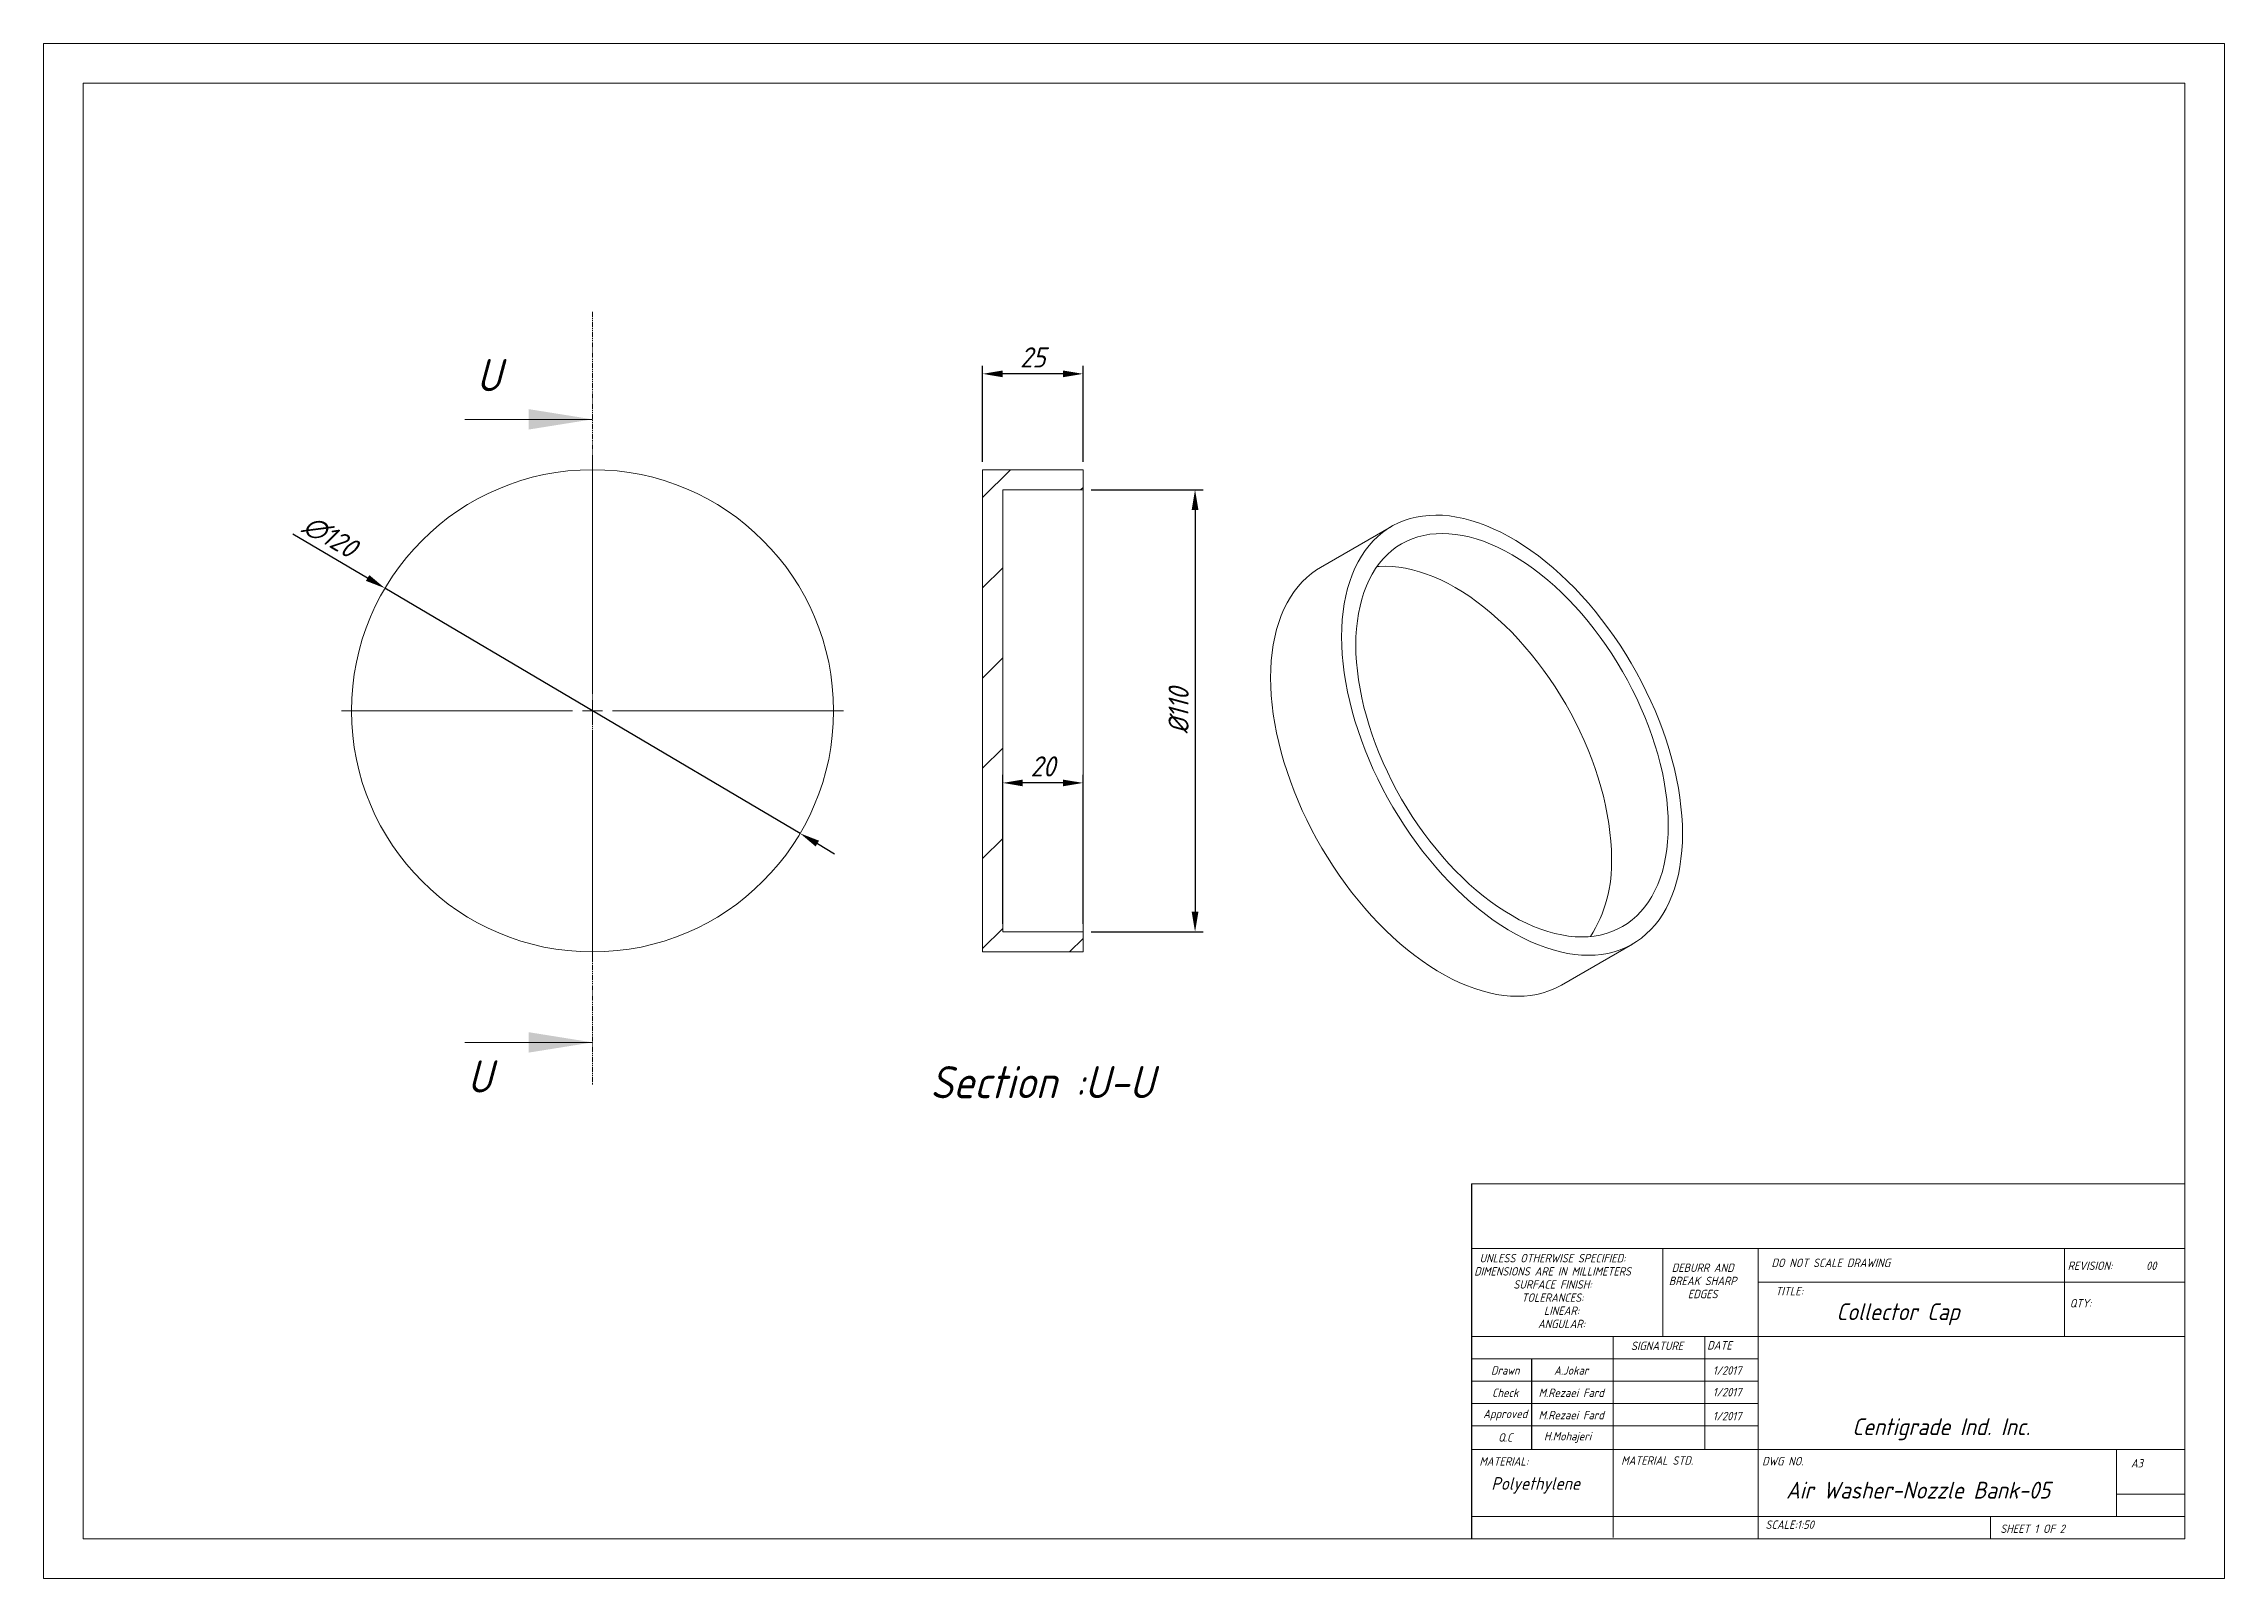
# Model space of a CAD drawing. Header units: millimetres. Extents: x 825 to 3539, y 534 to 2444.
import ezdxf

# ---------------------------------------------------------------- set-up
doc = ezdxf.new("R2010")
doc.units = ezdxf.units.MM
doc.linetypes.add('SLD-Phantom', pattern=[12.7, 6.35, -1.27, 1.27, -1.27, 1.27, -1.27])
doc.linetypes.add('SLD-Solid', pattern=[0])
doc.styles.add('GENISO', font='geniso.shx', dxfattribs={"oblique": 15})
doc.dimstyles.new('Scale 1B6', dxfattribs={"dimscale": 10, "dimtxt": 2.5, "dimasz": 2.5, "dimexe": 1, "dimexo": 1, "dimgap": 0.8, "dimtad": 1, "dimdec": 0, "dimlfac": 0.2, "dimzin": 0, "dimtxsty": 'GENISO', "dimcen": 2.5, "dimclrd": 1, "dimclre": 1, "dimclrt": 7, "dimadec": 0, "dimazin": 0, "dimtfac": 1, "dimtdec": 0, "dimtmove": 0, "dimatfit": 3, "dimfxl": 1, "dimtzin": 0, "dimlwd": -1, "dimlwe": -1, "dimarcsym": 0})

# ---------------------------------------------------------------- blocks, each defined once
blk = doc.blocks.new('SW_CENTERMARKSYMBOL_23')
at = {"color": 0, "linetype": 'SLD-Solid', "lineweight": 0}
for p, q in [((0, 1), (0, 12.5)), ((-1, 0), (-12.5, 0)), ((0, 0), (-0.5, 0)), ((0, 0), (0, 0.5)), ((0, 0), (0, -0.5)), ((0, 0), (0.5, 0)), ((1, 0), (12.5, 0)), ((0, -1), (0, -12.5))]:
    blk.add_line(p, q, dxfattribs=at)
blk = doc.blocks.new('*D7')
at = {"color": 1, "transparency": 16777216}
for p, q in [((1135.3, 1833.7), (1228.5, 1778.7)), ((1766.7, 1460.9), (1250, 1766)), ((1788.2, 1448.2), (1809.7, 1435.5))]:
    blk.add_line(p, q, dxfattribs=at)
for points in [[(1230.6, 1782.3), (1226.4, 1775.1), (1250, 1766)], [(1790.3, 1451.8), (1786.1, 1444.6), (1766.7, 1460.9)]]:
    blk.add_solid(points, dxfattribs=at)
at = {"layer": 'Defpoints', "color": 0, "transparency": 16777216}
for p in [(1250, 1766), (1766.7, 1460.9)]:
    blk.add_point(p, dxfattribs=at)
at = {"color": 7, "transparency": 16777216, "insert": (1181.6, 1830.2), "char_height": 25, "attachment_point": 5, "rotation": 329.44, "style": 'GENISO'}
blk.add_mtext('∅120', dxfattribs=at)
blk = doc.blocks.new('*D8')
at = {"color": 1, "transparency": 16777216}
for p, q in [((1993.9, 1923.4), (1993.9, 2042.7)), ((2118.9, 1923.4), (2118.9, 2042.7)), ((2093.9, 2032.7), (2018.9, 2032.7))]:
    blk.add_line(p, q, dxfattribs=at)
for points in [[(2018.9, 2036.9), (2018.9, 2028.5), (1993.9, 2032.7)], [(2093.9, 2036.9), (2093.9, 2028.5), (2118.9, 2032.7)]]:
    blk.add_solid(points, dxfattribs=at)
at = {"layer": 'Defpoints', "color": 0, "transparency": 16777216}
for p in [(1993.9, 2032.7), (1993.9, 1913.4), (2118.9, 1913.4)]:
    blk.add_point(p, dxfattribs=at)
at = {"color": 7, "transparency": 16777216, "insert": (2056.4, 2053.2), "char_height": 25, "attachment_point": 5, "style": 'GENISO'}
blk.add_mtext('25', dxfattribs=at)
blk = doc.blocks.new('*D9')
at = {"color": 1, "transparency": 16777216}
for p, q in [((2018.9, 1348.4), (2018.9, 1533.7)), ((2093.9, 1523.7), (2043.9, 1523.7)), ((2118.9, 1348.4), (2118.9, 1533.7))]:
    blk.add_line(p, q, dxfattribs=at)
for points in [[(2043.9, 1527.8), (2043.9, 1519.5), (2018.9, 1523.7)], [(2093.9, 1527.8), (2093.9, 1519.5), (2118.9, 1523.7)]]:
    blk.add_solid(points, dxfattribs=at)
at = {"layer": 'Defpoints', "color": 0, "transparency": 16777216}
for p in [(2018.9, 1523.7), (2018.9, 1338.4), (2118.9, 1338.4)]:
    blk.add_point(p, dxfattribs=at)
at = {"color": 7, "transparency": 16777216, "insert": (2068.9, 1544.2), "char_height": 25, "attachment_point": 5, "style": 'GENISO'}
blk.add_mtext('20', dxfattribs=at)
blk = doc.blocks.new('*D10')
at = {"color": 1, "transparency": 16777216}
for p, q in [((2128.9, 1888.4), (2268.3, 1888.4)), ((2258.3, 1863.4), (2258.3, 1363.4)), ((2128.9, 1338.4), (2268.3, 1338.4))]:
    blk.add_line(p, q, dxfattribs=at)
for points in [[(2254.1, 1863.4), (2262.5, 1863.4), (2258.3, 1888.4)], [(2254.1, 1363.4), (2262.5, 1363.4), (2258.3, 1338.4)]]:
    blk.add_solid(points, dxfattribs=at)
at = {"layer": 'Defpoints', "color": 0, "transparency": 16777216}
for p in [(2118.9, 1888.4), (2118.9, 1338.4), (2258.3, 1338.4)]:
    blk.add_point(p, dxfattribs=at)
at = {"color": 7, "transparency": 16777216, "insert": (2237.8, 1613.4), "char_height": 25, "attachment_point": 5, "rotation": 90, "style": 'GENISO'}
blk.add_mtext('%%C110', dxfattribs=at)

msp = doc.modelspace()

# ---------------------------------------------------------------- hatches: boundary and pattern name
at = {"linetype": 'SLD-Solid', "lineweight": 0}
h = msp.add_hatch(dxfattribs=at)
h.set_pattern_fill('ANSI31', color=3, scale=25, style=0)
h.set_pattern_definition([(45, (671.6, 219.66), (-56.1266, 56.1266), [])])
h.paths.add_polyline_path([(2118.9, 1913.4), (1993.9, 1913.4), (1993.9, 1313.4), (2118.9, 1313.4), (2118.9, 1338.4), (2018.9, 1338.4), (2018.9, 1888.4), (2118.9, 1888.4)], flags=0)

# ---------------------------------------------------------------- linework, layer by layer
at = {"color": 3, "linetype": 'SLD-Phantom', "lineweight": 0}
msp.add_line((1508.4, 2110), (1508.4, 1148.3), dxfattribs=at)
at = {"color": 3, "linetype": 'SLD-Solid', "lineweight": 0}
for p, q in [((1349.6, 1976.1), (1508.4, 1976.1)), ((2118.9, 1913.4), (1993.9, 1913.4)), ((1993.9, 1913.4), (1993.9, 1313.4)), ((2118.9, 1913.4), (2118.9, 1888.4)), ((2018.9, 1888.4), (2118.9, 1888.4)), ((2018.9, 1888.4), (2018.9, 1338.4)), ((2118.9, 1338.4), (2118.9, 1888.4)), ((2502.9, 1842.9), (2414.5, 1791.8)), ((2118.9, 1338.4), (2018.9, 1338.4)), ((2118.9, 1338.4), (2118.9, 1313.4)), ((1993.9, 1313.4), (2118.9, 1313.4)), ((2714.4, 1272.2), (2802.8, 1323.2)), ((1349.6, 1200.8), (1508.4, 1200.8))]:
    msp.add_line(p, q, dxfattribs=at)
at = {"color": 7, "linetype": 'SLD-Solid', "lineweight": 0}
for p, q in [((2602.2, 1025), (3490.3, 1025)), ((2602.2, 944.3), (3490.3, 944.3)), ((2840.3, 944.3), (2840.3, 834.7)), ((2959.3, 944.3), (2959.3, 582.9)), ((3340.5, 834.7), (3340.5, 944.3)), ((3490.3, 902.6), (2959.3, 902.6)), ((3490.3, 834.7), (2602.2, 834.7)), ((2778.7, 834.7), (2778.7, 584.6)), ((2892.6, 834.7), (2892.6, 694.1)), ((2959.3, 584.6), (2959.3, 834.7)), ((2959.3, 806.9), (2602.2, 806.9)), ((2959.3, 779.1), (2602.2, 779.1)), ((2959.3, 751.3), (2602.2, 751.3)), ((2959.3, 723.5), (2602.2, 723.5)), ((2602.2, 694.1), (3490.3, 694.1)), ((3405.3, 610.7), (3405.3, 694.1)), ((3490.3, 638.5), (3405.3, 638.5)), ((2602.2, 610.7), (3490.3, 610.7)), ((3248.4, 582.9), (3248.4, 610.7))]:
    msp.add_line(p, q, dxfattribs=at)
for p, q in [((2602.2, 1025), (2602.2, 582.9)), ((2676.9, 806.9), (2676.9, 694.1))]:
    msp.add_line(p, q)
for points in [[(825.2, 533.9), (825.2, 2443.6), (3539.4, 2443.6), (3539.4, 533.9)], [(874.3, 582.9), (874.3, 2394.6), (3490.3, 2394.6), (3490.3, 582.9)]]:
    msp.add_lwpolyline(points, close=True, dxfattribs=at)
at = {"color": 3, "linetype": 'SLD-Solid', "lineweight": 0, "flags": 128}
for points in [[(2865, 1460.6), (2864.8, 1471.5), (2864.1, 1482.7), (2863.1, 1494.1), (2861.7, 1505.6), (2859.8, 1517.3), (2857.5, 1529.1), (2854.9, 1541.1), (2851.8, 1553.1), (2848.4, 1565.2), (2844.5, 1577.3), (2840.3, 1589.4), (2835.8, 1601.5), (2830.8, 1613.6), (2825.6, 1625.6), (2819.9, 1637.5), (2814, 1649.3), (2807.7, 1661), (2801.2, 1672.5), (2794.3, 1683.9), (2787.2, 1695.1), (2779.8, 1706), (2772.2, 1716.7), (2764.3, 1727.1), (2756.2, 1737.3), (2747.9, 1747.2), (2739.4, 1756.7), (2730.8, 1765.9), (2722, 1774.7), (2713, 1783.2), (2704, 1791.3), (2694.8, 1798.9), (2685.6, 1806.2), (2676.3, 1813), (2666.9, 1819.3), (2657.5, 1825.2), (2648.2, 1830.7), (2638.8, 1835.6), (2629.4, 1840), (2620.1, 1844), (2610.9, 1847.4), (2601.7, 1850.3), (2592.7, 1852.7), (2583.7, 1854.5), (2574.9, 1855.9), (2566.3, 1856.7), (2557.8, 1856.9), (2549.5, 1856.6), (2541.4, 1855.8), (2533.5, 1854.5), (2525.9, 1852.6), (2518.5, 1850.2), (2511.4, 1847.2), (2504.5, 1843.8), (2498, 1839.8), (2491.7, 1835.4), (2485.7, 1830.4), (2480.1, 1825), (2474.9, 1819.1), (2469.9, 1812.7), (2465.3, 1805.9), (2461.1, 1798.6), (2457.3, 1790.9), (2453.9, 1782.8), (2450.8, 1774.3), (2448.1, 1765.5), (2445.9, 1756.3), (2444, 1746.7), (2442.6, 1736.8), (2441.5, 1726.7), (2440.9, 1716.2), (2440.7, 1705.5), (2440.9, 1694.5), (2441.5, 1683.4), (2442.6, 1672), (2444, 1660.5), (2445.9, 1648.8), (2448.1, 1636.9), (2450.8, 1625), (2453.9, 1613), (2457.3, 1600.9), (2461.1, 1588.8), (2465.3, 1576.7), (2469.9, 1564.6), (2474.9, 1552.5), (2480.1, 1540.5), (2485.7, 1528.6), (2491.7, 1516.8), (2498, 1505.1), (2504.5, 1493.6), (2511.4, 1482.2), (2518.5, 1471), (2525.9, 1460.1), (2533.5, 1449.4), (2541.4, 1438.9), (2549.5, 1428.8), (2557.8, 1418.9), (2566.3, 1409.4), (2574.9, 1400.2), (2583.7, 1391.3), (2592.7, 1382.9), (2601.7, 1374.8), (2610.9, 1367.1), (2620.1, 1359.9), (2629.4, 1353.1), (2638.8, 1346.7), (2648.2, 1340.8), (2657.5, 1335.4), (2666.9, 1330.5), (2676.3, 1326.1), (2685.6, 1322.1), (2694.8, 1318.7), (2704, 1315.8), (2713, 1313.4), (2722, 1311.5), (2730.8, 1310.2), (2739.4, 1309.4), (2747.9, 1309.2), (2756.2, 1309.5), (2764.3, 1310.3), (2772.2, 1311.6), (2779.8, 1313.5), (2787.2, 1315.9), (2794.3, 1318.8), (2801.2, 1322.3), (2807.7, 1326.3), (2814, 1330.7), (2819.9, 1335.7), (2825.6, 1341.1), (2830.8, 1347), (2835.8, 1353.4), (2840.3, 1360.2), (2844.5, 1367.5), (2848.4, 1375.2), (2851.8, 1383.3), (2854.9, 1391.7), (2857.5, 1400.6), (2859.8, 1409.8), (2861.7, 1419.4), (2863.1, 1429.2), (2864.1, 1439.4), (2864.8, 1449.9), (2865, 1460.6)], [(2847.3, 1470.8), (2847.1, 1481.3), (2846.5, 1492), (2845.4, 1502.9), (2844, 1514), (2842.1, 1525.2), (2839.9, 1536.5), (2837.2, 1548), (2834.2, 1559.5), (2830.7, 1571.1), (2826.9, 1582.6), (2822.7, 1594.2), (2818.2, 1605.8), (2813.3, 1617.3), (2808, 1628.8), (2802.4, 1640.1), (2796.5, 1651.4), (2790.3, 1662.4), (2783.8, 1673.4), (2777.1, 1684.1), (2770, 1694.6), (2762.7, 1704.9), (2755.2, 1714.9), (2747.5, 1724.6), (2739.5, 1734), (2731.4, 1743.1), (2723.1, 1751.9), (2714.6, 1760.3), (2706.1, 1768.3), (2697.4, 1775.9), (2688.6, 1783.1), (2679.7, 1789.9), (2670.8, 1796.3), (2661.8, 1802.2), (2652.8, 1807.6), (2643.9, 1812.5), (2634.9, 1817), (2626, 1820.9), (2617.1, 1824.4), (2608.3, 1827.3), (2599.6, 1829.7), (2591, 1831.6), (2582.6, 1833), (2574.3, 1833.8), (2566.2, 1834.1), (2558.2, 1833.8), (2550.5, 1833.1), (2543, 1831.7), (2535.7, 1829.9), (2528.6, 1827.5), (2521.8, 1824.6), (2515.3, 1821.2), (2509.1, 1817.3), (2503.2, 1812.9), (2497.7, 1807.9), (2492.4, 1802.6), (2487.5, 1796.7), (2483, 1790.4), (2478.8, 1783.6), (2475, 1776.4), (2471.5, 1768.8), (2468.5, 1760.8), (2465.8, 1752.5), (2463.6, 1743.7), (2461.7, 1734.6), (2460.3, 1725.2), (2459.2, 1715.5), (2458.6, 1705.5), (2458.4, 1695.3), (2458.6, 1684.8), (2459.2, 1674.1), (2460.3, 1663.2), (2461.7, 1652.1), (2463.6, 1640.9), (2465.8, 1629.6), (2468.5, 1618.1), (2471.5, 1606.6), (2475, 1595), (2478.8, 1583.4), (2483, 1571.8), (2487.5, 1560.3), (2492.4, 1548.8), (2497.7, 1537.3), (2503.2, 1526), (2509.1, 1514.7), (2515.3, 1503.6), (2521.8, 1492.7), (2528.6, 1482), (2535.7, 1471.5), (2543, 1461.2), (2550.5, 1451.2), (2558.2, 1441.5), (2566.2, 1432.1), (2574.3, 1423), (2582.6, 1414.2), (2591, 1405.8), (2599.6, 1397.8), (2608.3, 1390.2), (2617.1, 1382.9), (2626, 1376.2), (2634.9, 1369.8), (2643.9, 1363.9), (2652.8, 1358.5), (2661.8, 1353.5), (2670.8, 1349.1), (2679.7, 1345.1), (2688.6, 1341.7), (2697.4, 1338.8), (2706.1, 1336.3), (2714.6, 1334.5), (2723.1, 1333.1), (2731.4, 1332.3), (2739.5, 1332), (2747.5, 1332.2), (2755.2, 1333), (2762.7, 1334.4), (2770, 1336.2), (2777.1, 1338.6), (2783.8, 1341.5), (2790.3, 1344.9), (2796.5, 1348.8), (2802.4, 1353.2), (2808, 1358.1), (2813.3, 1363.5), (2818.2, 1369.4), (2822.7, 1375.7), (2826.9, 1382.5), (2830.7, 1389.7), (2834.2, 1397.3), (2837.2, 1405.2), (2839.9, 1413.6), (2842.1, 1422.4), (2844, 1431.4), (2845.4, 1440.8), (2846.5, 1450.5), (2847.1, 1460.5), (2847.3, 1470.8)], [(2414.5, 1791.8), (2409.6, 1788.8), (2403.3, 1784.3), (2397.4, 1779.4), (2391.7, 1773.9), (2386.5, 1768), (2381.5, 1761.7), (2377, 1754.8), (2372.8, 1747.6), (2368.9, 1739.9), (2365.5, 1731.8), (2362.4, 1723.3), (2359.8, 1714.5), (2357.5, 1705.2), (2355.6, 1695.7), (2354.2, 1685.8), (2353.2, 1675.6), (2352.5, 1665.2), (2352.3, 1654.5), (2352.5, 1643.5), (2353.2, 1632.3), (2354.2, 1621), (2355.6, 1609.4), (2357.5, 1597.7), (2359.8, 1585.9), (2362.4, 1574), (2365.5, 1562), (2368.9, 1549.9), (2372.8, 1537.8), (2377, 1525.7), (2381.5, 1513.6), (2386.5, 1501.5), (2391.7, 1489.5), (2397.4, 1477.6), (2403.3, 1465.8), (2409.6, 1454.1), (2416.1, 1442.5), (2423, 1431.2), (2430.1, 1420), (2437.5, 1409.1), (2445.1, 1398.4), (2453, 1387.9), (2461.1, 1377.8), (2469.4, 1367.9), (2477.9, 1358.4), (2486.5, 1349.2), (2495.3, 1340.3), (2504.3, 1331.9), (2513.3, 1323.8), (2522.5, 1316.1), (2531.7, 1308.9), (2541, 1302.1), (2550.4, 1295.7), (2559.8, 1289.8), (2569.1, 1284.4), (2578.5, 1279.5), (2587.9, 1275), (2597.2, 1271.1), (2606.4, 1267.7), (2615.6, 1264.8), (2624.6, 1262.4), (2633.6, 1260.5), (2642.4, 1259.2), (2651, 1258.4), (2659.5, 1258.2), (2667.8, 1258.4), (2675.9, 1259.2), (2683.8, 1260.6), (2691.4, 1262.5), (2698.8, 1264.9), (2705.9, 1267.8), (2712.8, 1271.3), (2714.4, 1272.2)], [(2776.6, 1430), (2776.4, 1440.5), (2775.8, 1451.2), (2774.7, 1462.1), (2773.3, 1473.1), (2771.4, 1484.4), (2769.2, 1495.7), (2766.5, 1507.1), (2763.5, 1518.7), (2760, 1530.2), (2756.2, 1541.8), (2752, 1553.4), (2747.5, 1565), (2742.6, 1576.5), (2737.3, 1588), (2731.7, 1599.3), (2725.8, 1610.5), (2719.6, 1621.6), (2713.1, 1632.5), (2706.4, 1643.3), (2699.3, 1653.8), (2692, 1664), (2684.5, 1674), (2676.8, 1683.8), (2668.8, 1693.2), (2660.7, 1702.3), (2652.4, 1711.1), (2643.9, 1719.5), (2635.3, 1727.5), (2626.7, 1735.1), (2617.9, 1742.3), (2609, 1749.1), (2600.1, 1755.5), (2591.1, 1761.3), (2582.1, 1766.8), (2573.2, 1771.7), (2564.2, 1776.2), (2555.3, 1780.1), (2546.4, 1783.6), (2537.6, 1786.5), (2528.9, 1788.9), (2520.3, 1790.8), (2511.9, 1792.2), (2503.6, 1793), (2495.5, 1793.3), (2487.5, 1793), (2484.6, 1792.8)]]:
    msp.add_lwpolyline(points, dxfattribs=at)
at = {"color": 3, "linetype": 'SLD-Solid', "lineweight": 0}
msp.add_circle((1508.4, 1613.4), 300, dxfattribs=at)
msp.add_arc((2609.5, 1422.6), 167.2, 327.3708, 2.5089, dxfattribs=at)
for points in [[(1508.4, 1976.1), (1429, 1963.4), (1429, 1988.8)], [(1508.4, 1200.8), (1429, 1188.1), (1429, 1213.5)]]:
    msp.add_solid(points, dxfattribs=at)

# ---------------------------------------------------------------- block references
at = {"color": 3, "linetype": 'Continuous', "lineweight": 0, "xscale": 24.99999962747313, "yscale": 24.99999962747313, "zscale": 24.99999962747313}
msp.add_blockref('SW_CENTERMARKSYMBOL_23', (1508.4, 1613.4), dxfattribs=at)

# ---------------------------------------------------------------- texts
at = {"color": 7, "attachment_point": 5, "style": 'GENISO'}
for s, insert, char_height in [('U', (1379.3, 2031), 40), ('U', (1368, 1158.3), 40), ('Section :U-U', (2067.9, 1151.3), 40), ('UNLESS OTHERWISE SPECIFIED:', (2703.3, 932.3), 10.464), ('DEBURR AND', (2890.1, 920.4), 10.46), ('DO NOT SCALE DRAWING', (3049.6, 926.5), 10.464), ('REVISION:       00', (3399.6, 922.9), 10.464), ('DIMENSIONS ARE IN MILLIMETERS', (2703.3, 915.9), 10.464), ('SURFACE FINISH:', (2703.3, 899.6), 10.464), ('BREAK SHARP', (2890.1, 904), 10.464), ('TITLE:', (2997.9, 891.3), 10.46), ('TOLERANCES:', (2703.3, 883.2), 10.464), ('LINEAR:', (2714.4, 866.9), 10.46), ('EDGES', (2890.1, 887.7), 10.46), ('Collector Cap', (3133.2, 862.5), 20.929), ('QTY:', (3360.5, 876.2), 10.46), ('ANGULAR:', (2714.4, 850.5), 10.46), ('SIGNATURE', (2833.3, 823.2), 10.46), ('DATE', (2911, 823.8), 10.46), ('Drawn', (2644.4, 792.6), 10.46), ('A.Jokar', (2726.5, 792.6), 10.46), ('1/2017', (2920.5, 792.6), 10.46), ('Check', (2644.4, 764.8), 10.46), ('M.Rezaei Fard', (2726.5, 764.8), 10.464), ('1/2017', (2920.5, 765.6), 10.46), ('Approved', (2644.4, 737), 10.46), ('M.Rezaei Fard', (2726.5, 737), 10.464), ('1/2017', (2920.5, 735.8), 10.46), ('Centigrade Ind. Inc.', (3186.9, 719.4), 20.929), ('Q.C', (2644.4, 709.2), 10.46), ('H.Mohajeri', (2722, 709.2), 10.46), ('MATERIAL:', (2642.6, 679.4), 10.46), ('MATERIAL STD.', (2833.4, 680.5), 10.464), ('DWG NO.', (2989.8, 679.7), 10.46), ('A3', (3430.6, 677.1), 10.46), ('Polyethylene', (2682.3, 649.6), 15.696), ('Air Washer-Nozzle Bank-05', (3158.3, 643.6), 20.929), ('SCALE:1:50', (2998.4, 600.7), 10.46), ('SHEET 1 OF 2', (3300.7, 595.6), 10.464)]:
    msp.add_mtext(s, dxfattribs=dict(at, insert=insert, char_height=char_height))

# ---------------------------------------------------------------- dimensions: what is measured, and where the dimension line sits
for base, p1, p2, picture, middle in [((1993.9, 2032.7), (2118.9, 1913.4), (1993.9, 1913.4), '*D8', (2056.4, 2053.2)), ((2018.9, 1523.7), (2118.9, 1338.4), (2018.9, 1338.4), '*D9', (2068.9, 1544.2))]:
    dim = msp.add_linear_dim(base=base, p1=p1, p2=p2, dimstyle='Scale 1B6')
    dim.commit()
    dim.dimension.update_dxf_attribs({"geometry": picture, "text_midpoint": middle})
dim = msp.add_linear_dim(base=(2258.3, 1338.4), p1=(2118.9, 1888.4), p2=(2118.9, 1338.4), angle=90, text='%%C110', dimstyle='Scale 1B6')
dim.commit()
dim.dimension.update_dxf_attribs({"geometry": '*D10', "text_midpoint": (2237.8, 1613.4)})
dim = msp.add_diameter_dim_2p(p1=(1766.7, 1460.9), p2=(1250, 1766), dimstyle='Scale 1B6')
dim.commit()
dim.dimension.update_dxf_attribs({"geometry": '*D7', "text_midpoint": (1181.6, 1830.2)})

doc.saveas('drawing.dxf')
